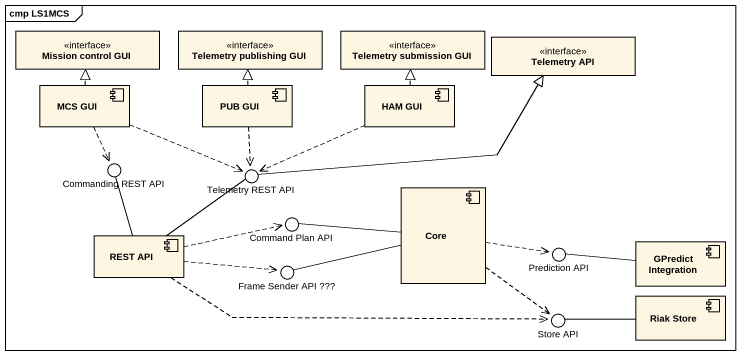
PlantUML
@startuml
mainframe cmp LS1MCS
allowmixing
hide circle
hide empty members
interface "Mission control GUI" as Mission_control_GUI
interface "Telemetry publishing GUI" as Telemetry_publishing_GUI
interface "Telemetry submission GUI" as Telemetry_submission_GUI
interface "Telemetry API" as Telemetry_API
component "MCS GUI" as MCS_GUI
component "PUB GUI" as PUB_GUI
component "HAM GUI" as HAM_GUI
() "Commanding REST API" as Commanding_REST_API
() "Telemetry REST API" as Telemetry_REST_API
component Core
component "REST API" as REST_API
() "Command Plan API" as Command_Plan_API
component "GPredict Integration" as GPredict_Integration
() "Frame Sender API ???" as Frame_Sender_API
() "Prediction API" as Prediction_API
() "Store API" as Store_API
component "Riak Store" as Riak_Store
MCS_GUI .up.|> Mission_control_GUI
MCS_GUI ..> Commanding_REST_API
MCS_GUI .right.> Telemetry_REST_API
PUB_GUI .up.|> Telemetry_publishing_GUI
PUB_GUI ..> Telemetry_REST_API
HAM_GUI .up.|> Telemetry_submission_GUI
HAM_GUI .left.> Telemetry_REST_API
Telemetry_REST_API -right-|> Telemetry_API
Core -left- Command_Plan_API
Core -left- Frame_Sender_API
Core .right.> Prediction_API
Core ..> Store_API
REST_API -up- Commanding_REST_API
REST_API -up- Telemetry_REST_API
REST_API .right.> Command_Plan_API
REST_API .right.> Frame_Sender_API
REST_API .right.> Store_API
GPredict_Integration -left- Prediction_API
Riak_Store -left- Store_API
@enduml
